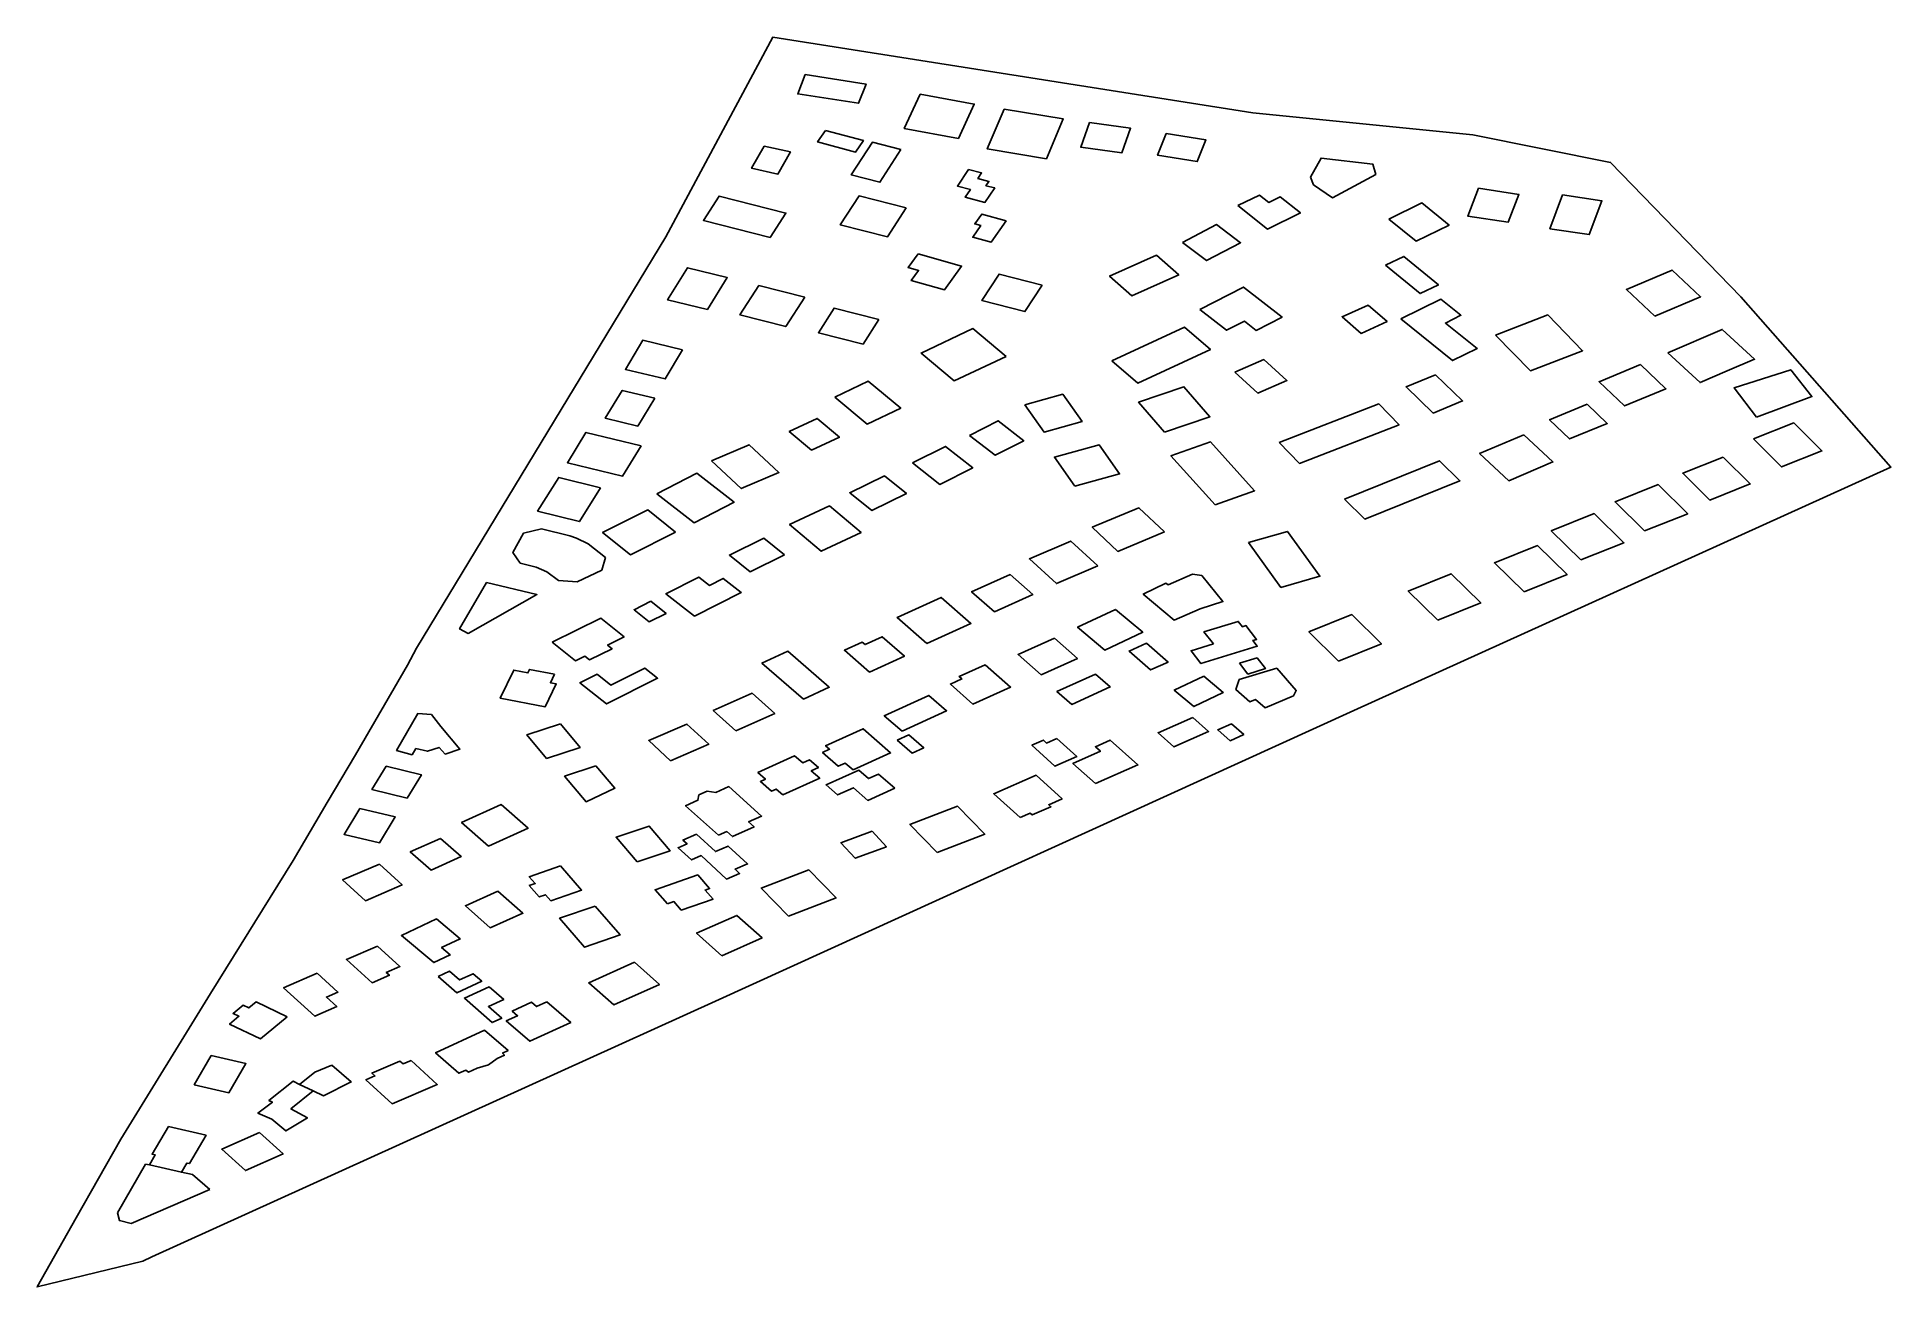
# Model space of a CAD drawing. Header units: inches. Extents: x 13.77566 to 13.78406, y 51.04811 to 51.05377.
import ezdxf

# ---------------------------------------------------------------- set-up
doc = ezdxf.new("R2010")
doc.units = ezdxf.units.IN
doc.header["$MEASUREMENT"] = 0
doc.layers.add('新地块', color=7, linetype='Continuous', true_color=0xc74d20)
doc.layers.add('新建筑物', color=7, linetype='Continuous', true_color=0xed5dcc)

msp = doc.modelspace()

# ---------------------------------------------------------------- linework, layer by layer
at = {"layer": '新地块'}
msp.add_lwpolyline([(13.7761388, 51.0482269), (13.7756597, 51.0481099), (13.7758372, 51.0484229), (13.7760397, 51.0487799), (13.7764464, 51.0494398), (13.7768197, 51.050043), (13.7769744, 51.0503059), (13.7771026, 51.0505207), (13.7773387, 51.0509275), (13.7773795, 51.0510051), (13.7785091, 51.0528687), (13.7789946, 51.0537741), (13.7811693, 51.0534305), (13.7821674, 51.0533307), (13.7827912, 51.0532059), (13.7833811, 51.0525972), (13.784062, 51.0518252), (13.7816283, 51.050722), (13.7787345, 51.0494044), (13.7761795, 51.0482458)], close=True, dxfattribs=at)
at = {"layer": '新建筑物'}
for points in [[(13.7791414, 51.0536038), (13.7794173, 51.0535614), (13.7793833, 51.0534741), (13.7791074, 51.0535166)], [(13.7796617, 51.0535153), (13.7799074, 51.0534705), (13.7798357, 51.0533152), (13.77959, 51.05336)], [(13.7800425, 51.0534479), (13.7803109, 51.0534029), (13.7802343, 51.0532224), (13.779966, 51.0532674)], [(13.7804298, 51.0533875), (13.780616, 51.0533613), (13.780576, 51.0532489), (13.7803898, 51.0532751)], [(13.7792337, 51.0533514), (13.7794047, 51.053305), (13.7793686, 51.0532523), (13.7791976, 51.0532987)], [(13.7807774, 51.0533365), (13.7809574, 51.0533078), (13.7809179, 51.0532099), (13.7807379, 51.0532386)], [(13.7789549, 51.0532801), (13.779074, 51.0532534), (13.7790172, 51.053153), (13.7788981, 51.0531797)], [(13.7795752, 51.0532644), (13.7794797, 51.0531161), (13.7793502, 51.0531491), (13.7794457, 51.0532974)], [(13.7814318, 51.0531388), (13.7814794, 51.0532258), (13.7817138, 51.0531986), (13.781727, 51.0531515), (13.7815313, 51.0530456), (13.7814447, 51.0531049)], [(13.7798819, 51.0531742), (13.7799408, 51.0531585), (13.7799239, 51.0531333), (13.7799735, 51.0531201), (13.7799604, 51.0531007), (13.7799999, 51.0530902), (13.7799558, 51.0530246), (13.7798665, 51.0530483), (13.7798901, 51.0530833), (13.7798312, 51.0530989)], [(13.7789828, 51.052866), (13.7786795, 51.0529431), (13.7787506, 51.0530536), (13.7790539, 51.0529764)], [(13.7795986, 51.053), (13.7795137, 51.0528683), (13.7793001, 51.0529226), (13.779385, 51.0530543)], [(13.7811026, 51.0530101), (13.7812005, 51.0530584), (13.7812428, 51.0530245), (13.7812942, 51.0530499), (13.7813853, 51.052977), (13.781236, 51.0529034)], [(13.7821935, 51.0530892), (13.7823758, 51.0530611), (13.7823265, 51.0529348), (13.7821442, 51.0529629)], [(13.7825741, 51.0530587), (13.7827523, 51.0530324), (13.782695, 51.0528789), (13.7825168, 51.0529052)], [(13.7800515, 51.052942), (13.7799839, 51.0528445), (13.7799006, 51.0528673), (13.7799368, 51.0529196), (13.7799099, 51.052927), (13.7799412, 51.0529722)], [(13.7817861, 51.0529489), (13.7819357, 51.0530222), (13.7820596, 51.0529223), (13.7819099, 51.052849)], [(13.7808509, 51.0528439), (13.7810052, 51.0529246), (13.7811143, 51.0528422), (13.78096, 51.0527615)], [(13.7786985, 51.0525388), (13.7785175, 51.052583), (13.7786071, 51.0527284), (13.7787881, 51.0526841)], [(13.7796525, 51.0527925), (13.7798502, 51.0527364), (13.7797723, 51.0526281), (13.7796221, 51.0526708), (13.779655, 51.0527166), (13.7796076, 51.05273)], [(13.7807338, 51.0527859), (13.7808344, 51.0526966), (13.780621, 51.0526016), (13.7805204, 51.0526909)], [(13.7817716, 51.0527406), (13.7818549, 51.0527804), (13.7820114, 51.0526512), (13.781928, 51.0526114)], [(13.7829923, 51.05251), (13.7828633, 51.0526306), (13.7830706, 51.0527181), (13.7831995, 51.0525975)], [(13.7791391, 51.0525951), (13.7790533, 51.0524619), (13.7788454, 51.0525148), (13.7789312, 51.052648)], [(13.7802147, 51.0526505), (13.7801372, 51.0525302), (13.7799423, 51.0525798), (13.7800198, 51.0527001)], [(13.7809292, 51.05254), (13.7811277, 51.0526409), (13.7813027, 51.0525049), (13.7811849, 51.0524451), (13.7811318, 51.0524864), (13.781051, 51.0524453)], [(13.7794754, 51.0524939), (13.7794038, 51.0523827), (13.7792007, 51.0524344), (13.7792723, 51.0525456)], [(13.7816921, 51.0525598), (13.7817784, 51.0524844), (13.7816607, 51.0524312), (13.7815744, 51.0525065)], [(13.7818401, 51.0524966), (13.7820223, 51.0525862), (13.7821133, 51.0525131), (13.7820425, 51.0524783), (13.7821868, 51.0523625), (13.7820753, 51.0523077)], [(13.7805311, 51.0523069), (13.7808603, 51.0524591), (13.780978, 51.0523585), (13.7806489, 51.0522063)], [(13.7822697, 51.0524239), (13.7825065, 51.052515), (13.7826645, 51.0523528), (13.7824277, 51.0522617)], [(13.7785855, 51.0523573), (13.7785072, 51.0522253), (13.7783265, 51.0522679), (13.7784049, 51.0523999)], [(13.7800517, 51.0523272), (13.7798164, 51.0522163), (13.779666, 51.0523423), (13.7799013, 51.0524532)], [(13.7830507, 51.0523435), (13.7832978, 51.0524492), (13.783444, 51.0523143), (13.7833198, 51.0522612), (13.7831969, 51.0522086)], [(13.7810885, 51.0522552), (13.7812198, 51.0523126), (13.7813242, 51.0522181), (13.781193, 51.0521608)], [(13.779275, 51.0521423), (13.779427, 51.0522146), (13.7795741, 51.0520926), (13.7794221, 51.0520203)], [(13.781998, 51.0522432), (13.7821204, 51.0521249), (13.7819867, 51.0520703), (13.7818643, 51.0521886)], [(13.7829275, 51.0522897), (13.7830421, 51.0521801), (13.7828538, 51.0521024), (13.7827392, 51.0522121)], [(13.7834533, 51.0520523), (13.7833512, 51.0521841), (13.7836081, 51.0522664), (13.7837036, 51.0521445)], [(13.7784593, 51.0521372), (13.7783825, 51.0520109), (13.778235, 51.0520465), (13.7783118, 51.0521728)], [(13.7801362, 51.0521074), (13.7803085, 51.0521557), (13.7803961, 51.0520324), (13.7802238, 51.0519841)], [(13.7807696, 51.0519833), (13.780652, 51.0521195), (13.7808579, 51.0521897), (13.7809756, 51.0520536)], [(13.7791691, 51.051902), (13.7790691, 51.051987), (13.779196, 51.0520459), (13.779296, 51.0519609)], [(13.781289, 51.0519367), (13.7817404, 51.0521114), (13.7818331, 51.0520169), (13.7813817, 51.0518422)], [(13.7826859, 51.0521101), (13.7827763, 51.0520235), (13.7826056, 51.0519533), (13.7825153, 51.0520399)], [(13.7783974, 51.0519224), (13.7783135, 51.0517846), (13.7780637, 51.051845), (13.7781476, 51.0519828)], [(13.7798852, 51.0519692), (13.7800152, 51.0520353), (13.7801316, 51.0519449), (13.7800015, 51.0518788)], [(13.7823979, 51.0519717), (13.7825304, 51.0518487), (13.7823303, 51.0517637), (13.7821979, 51.0518867)], [(13.7834385, 51.0519534), (13.7836219, 51.0520257), (13.783749, 51.0518985), (13.7835656, 51.0518262)], [(13.778716, 51.0518539), (13.7788865, 51.0519264), (13.7790219, 51.0518006), (13.7788514, 51.0517282)], [(13.779628, 51.051844), (13.7797768, 51.051919), (13.7799005, 51.051822), (13.7797517, 51.051747)], [(13.7803633, 51.0517382), (13.7802704, 51.0518709), (13.7804728, 51.0519269), (13.7805657, 51.0517942)], [(13.7809991, 51.0516542), (13.780799, 51.0518761), (13.7809775, 51.0519396), (13.7811776, 51.0517178)], [(13.7784689, 51.0517042), (13.77865, 51.0517971), (13.778819, 51.0516663), (13.7786379, 51.0515734)], [(13.7815851, 51.0516807), (13.7820159, 51.0518539), (13.7821083, 51.0517631), (13.7816775, 51.0515899)], [(13.783302, 51.0518705), (13.7834244, 51.0517492), (13.7832409, 51.0516761), (13.7831185, 51.0517974)], [(13.7782137, 51.051731), (13.7781181, 51.0515786), (13.7779285, 51.0516258), (13.7780241, 51.0517782)], [(13.7795007, 51.0517861), (13.7796002, 51.0517057), (13.7794424, 51.0516286), (13.7793429, 51.051709)], [(13.7829457, 51.0515357), (13.7828118, 51.0516676), (13.7830069, 51.0517459), (13.7831409, 51.051614)], [(13.778554, 51.0515305), (13.7783496, 51.0514284), (13.7782229, 51.051529), (13.7784273, 51.0516312)], [(13.7792506, 51.0516494), (13.7793942, 51.0515283), (13.7792138, 51.0514438), (13.7790702, 51.0515649)], [(13.7807696, 51.0515322), (13.7805578, 51.0514435), (13.7804419, 51.0515527), (13.7806537, 51.0516414)], [(13.7781572, 51.051477), (13.7782354, 51.0514161), (13.7782193, 51.0513588), (13.7781073, 51.0513055), (13.7780223, 51.0513119), (13.7779708, 51.0513503), (13.7779222, 51.051372), (13.7778498, 51.0513896), (13.7778157, 51.0514381), (13.7778644, 51.0515261), (13.7779456, 51.0515455), (13.7780746, 51.0515145), (13.7781042, 51.0515034)], [(13.7826563, 51.0514044), (13.7825224, 51.0515363), (13.7827175, 51.0516146), (13.7828515, 51.0514827)], [(13.7790471, 51.0514279), (13.7788915, 51.0513513), (13.778798, 51.0514263), (13.7789536, 51.051503)], [(13.7804669, 51.051378), (13.7802794, 51.0512972), (13.7801571, 51.0514094), (13.7803447, 51.0514901)], [(13.7811505, 51.0514837), (13.7813269, 51.0515341), (13.781474, 51.0513307), (13.7812976, 51.0512803)], [(13.7823991, 51.0512595), (13.7822651, 51.0513914), (13.7824603, 51.0514697), (13.7825943, 51.0513378)], [(13.7776967, 51.0513019), (13.7779252, 51.0512476), (13.7776135, 51.0510715), (13.7775749, 51.0510923)], [(13.7786392, 51.0511496), (13.7785096, 51.0512514), (13.778659, 51.051327), (13.7787069, 51.0512894), (13.7787692, 51.0513209), (13.778851, 51.0512567)], [(13.7799985, 51.0511691), (13.7798954, 51.0512601), (13.7800694, 51.0513383), (13.7801725, 51.0512473)], [(13.7808967, 51.0513405), (13.7809387, 51.0513338), (13.7810341, 51.0512157), (13.7809317, 51.0511833), (13.780813, 51.0511321), (13.7806731, 51.0512499), (13.7807764, 51.0512992), (13.7807864, 51.0512919)], [(13.7820079, 51.0511316), (13.781874, 51.0512635), (13.7820691, 51.0513418), (13.7822031, 51.0512099)], [(13.778441, 51.051217), (13.7785103, 51.0511621), (13.7784345, 51.0511243), (13.7783652, 51.0511791)], [(13.7796929, 51.0510265), (13.7795578, 51.0511444), (13.7797569, 51.0512349), (13.7798919, 51.051117)], [(13.7779941, 51.0510316), (13.7782152, 51.0511405), (13.7783202, 51.0510559), (13.7782452, 51.0510189), (13.778266, 51.0510022), (13.7781629, 51.0509514), (13.7781426, 51.0509677), (13.7780996, 51.0509466)], [(13.7805482, 51.0511804), (13.7806714, 51.0510766), (13.7804986, 51.0509956), (13.7803754, 51.0510993)], [(13.780991, 51.0510238), (13.7809485, 51.0510786), (13.7811037, 51.0511263), (13.7811226, 51.0511019), (13.7811385, 51.0511068), (13.7811868, 51.0510446), (13.7811703, 51.0510395), (13.7811902, 51.0510137), (13.7809346, 51.0509351), (13.78089, 51.0509928)], [(13.7815578, 51.0509464), (13.7814239, 51.0510783), (13.781619, 51.0511566), (13.781753, 51.0510247)], [(13.7794324, 51.0508962), (13.7793189, 51.050995), (13.7793998, 51.0510319), (13.7794122, 51.0510211), (13.7794898, 51.0510565), (13.7795909, 51.0509685)], [(13.7802706, 51.0510504), (13.7803752, 51.0509584), (13.7802102, 51.050884), (13.7801057, 51.050976)], [(13.7791334, 51.0507742), (13.778945, 51.050937), (13.7790617, 51.0509907), (13.7792502, 51.0508278)], [(13.7806886, 51.0510271), (13.7807856, 51.050942), (13.7807062, 51.050906), (13.7806092, 51.0509912)], [(13.7811098, 51.0509362), (13.7811891, 51.0509605), (13.7812269, 51.0509119), (13.7811476, 51.0508876)], [(13.7780054, 51.0508866), (13.7779867, 51.050848), (13.7780129, 51.050843), (13.7779625, 51.0507388), (13.7777588, 51.0507777), (13.7778203, 51.050905), (13.7778844, 51.0508928), (13.7778919, 51.0509083)], [(13.7781975, 51.0508866), (13.7782601, 51.0508371), (13.7784139, 51.0509142), (13.7784721, 51.0508681), (13.7782409, 51.0507522), (13.7781201, 51.0508478)], [(13.7799568, 51.0509295), (13.7800717, 51.050828), (13.7799014, 51.0507514), (13.7797991, 51.0508419), (13.7798515, 51.0508654), (13.7798389, 51.0508765)], [(13.7804566, 51.0508875), (13.7805236, 51.050829), (13.7803491, 51.0507498), (13.7802822, 51.0508083)], [(13.7809475, 51.0508777), (13.7810357, 51.0508032), (13.7809019, 51.0507403), (13.7808137, 51.0508149)], [(13.7813545, 51.0507891), (13.7812255, 51.0507349), (13.7811819, 51.0507716), (13.7811568, 51.0507617), (13.7810935, 51.0508169), (13.7811085, 51.0508624), (13.7812787, 51.050914), (13.7813667, 51.0508134)], [(13.7788265, 51.0506306), (13.7787245, 51.0507216), (13.7789014, 51.0508003), (13.7790034, 51.0507092)], [(13.7795803, 51.0506285), (13.7794997, 51.0506982), (13.7797014, 51.0507907), (13.779782, 51.0507209)], [(13.7774478, 51.0507038), (13.7774892, 51.0506493), (13.7774893, 51.0506494), (13.7775759, 51.0505476), (13.7775089, 51.050525), (13.7774818, 51.050555), (13.7774292, 51.0505379), (13.7773771, 51.0505495), (13.7773595, 51.050522), (13.777289, 51.0505414), (13.7773849, 51.0507083)], [(13.7780316, 51.0506621), (13.7781208, 51.0505548), (13.7779692, 51.0505047), (13.77788, 51.050612)], [(13.7785307, 51.0504948), (13.7784317, 51.0505859), (13.7786048, 51.0506607), (13.7787039, 51.0505695)], [(13.7793578, 51.0504531), (13.7793229, 51.0504839), (13.7792913, 51.0504697), (13.7792202, 51.0505323), (13.7792516, 51.0505465), (13.7792334, 51.0505626), (13.7794038, 51.0506393), (13.7795281, 51.0505297)], [(13.7795583, 51.0505877), (13.7796106, 51.0506117), (13.7796782, 51.0505534), (13.7796259, 51.0505294)], [(13.7808974, 51.050691), (13.7809692, 51.0506269), (13.7808125, 51.0505572), (13.7807406, 51.0506213)], [(13.781073, 51.0506623), (13.7811291, 51.0506128), (13.7810666, 51.0505849), (13.7810106, 51.0506345)], [(13.7802817, 51.0505949), (13.7803719, 51.0505131), (13.780273, 51.0504698), (13.7801684, 51.0505648), (13.7802209, 51.0505878), (13.7802353, 51.0505747)], [(13.7804574, 51.0503908), (13.7803547, 51.0504827), (13.780479, 51.0505378), (13.7804562, 51.0505582), (13.7805235, 51.0505881), (13.7806489, 51.0504758)], [(13.7772423, 51.0504698), (13.7774016, 51.0504309), (13.7773367, 51.0503254), (13.7771775, 51.0503643)], [(13.7781924, 51.0504716), (13.7782786, 51.0503704), (13.7781477, 51.0503086), (13.7780506, 51.0504242)], [(13.7790402, 51.0503395), (13.7790095, 51.0503662), (13.778989, 51.0503569), (13.7789385, 51.0504009), (13.7789609, 51.0504111), (13.7789268, 51.0504408), (13.7790931, 51.0505166), (13.7791302, 51.0504843), (13.7791609, 51.0504982), (13.779201, 51.0504633), (13.7791686, 51.0504486), (13.7792067, 51.0504153)], [(13.7795469, 51.0503703), (13.7794247, 51.0503149), (13.7793594, 51.050372), (13.7792873, 51.0503393), (13.7792356, 51.0503846), (13.7793838, 51.0504518), (13.7794277, 51.0504134), (13.7794738, 51.0504343)], [(13.778748, 51.0501571), (13.7785993, 51.0502906), (13.7786551, 51.0503153), (13.7786591, 51.05034), (13.7786973, 51.0503569), (13.7787362, 51.0503512), (13.7787951, 51.0503772), (13.7789438, 51.0502437), (13.7788845, 51.0502175), (13.7789098, 51.0501947), (13.7788109, 51.050151), (13.7787856, 51.0501737)], [(13.7801148, 51.050237), (13.7799957, 51.0503448), (13.7801872, 51.0504288), (13.7803054, 51.0503218), (13.7802447, 51.0502952), (13.7802547, 51.0502861), (13.78017, 51.0502489), (13.7801609, 51.0502572)], [(13.7771232, 51.0502782), (13.777283, 51.0502397), (13.7772111, 51.050122), (13.7770514, 51.0501605)], [(13.7777056, 51.050108), (13.7775839, 51.050215), (13.7777637, 51.0502958), (13.7778854, 51.0501888)], [(13.7797392, 51.0500785), (13.7796159, 51.0502057), (13.7798316, 51.0502883), (13.7799549, 51.0501611)], [(13.7783788, 51.0500358), (13.7782839, 51.0501478), (13.7784341, 51.0501983), (13.7785289, 51.0500863)], [(13.7774879, 51.0501428), (13.7775821, 51.0500602), (13.7774454, 51.0499987), (13.7773513, 51.0500813)], [(13.7786482, 51.0501615), (13.7787343, 51.0500826), (13.7787919, 51.0501075), (13.7788799, 51.0500269), (13.7788237, 51.0500025), (13.7788441, 51.0499838), (13.778785, 51.0499582), (13.7786692, 51.0500645), (13.7786252, 51.0500454), (13.7785651, 51.0501005), (13.7786058, 51.0501181), (13.7785872, 51.0501351)], [(13.7794441, 51.0501747), (13.7795092, 51.0501046), (13.7793679, 51.0500528), (13.7793028, 51.0501229)], [(13.7772114, 51.0500262), (13.7773143, 51.0499318), (13.7771475, 51.04986), (13.7770446, 51.0499545)], [(13.778032, 51.0500177), (13.7781278, 51.0499082), (13.7779882, 51.0498597), (13.7779638, 51.0498875), (13.7779354, 51.0498776), (13.7778908, 51.0499286), (13.7779177, 51.0499379), (13.7778908, 51.0499686)], [(13.7785166, 51.0498458), (13.7784606, 51.04991), (13.7786544, 51.0499768), (13.778708, 51.0499153), (13.7786877, 51.0499083), (13.7787235, 51.0498673), (13.7785794, 51.0498176), (13.7785459, 51.049856)], [(13.7790655, 51.0497902), (13.7789422, 51.0499174), (13.7791579, 51.05), (13.7792812, 51.0498728)], [(13.7777486, 51.0499034), (13.7778614, 51.0498037), (13.777714, 51.0497375), (13.7776012, 51.0498372)], [(13.7774706, 51.0497775), (13.7775778, 51.0496873), (13.7774933, 51.0496477), (13.7775325, 51.0496147), (13.7774576, 51.0495796), (13.7773113, 51.0497028)], [(13.7781891, 51.0498357), (13.7783021, 51.0497048), (13.7781408, 51.0496496), (13.7780278, 51.0497805)], [(13.7787629, 51.0496107), (13.7786489, 51.0497132), (13.7788315, 51.0497938), (13.7789455, 51.0496913)], [(13.7772022, 51.0496549), (13.7773044, 51.0495621), (13.7772423, 51.0495351), (13.7772566, 51.0495221), (13.7771783, 51.0494881), (13.7770619, 51.0495938)], [(13.7769288, 51.0495316), (13.777023, 51.0494458), (13.776971, 51.0494231), (13.7770181, 51.0493803), (13.7769182, 51.0493367), (13.7767769, 51.0494653)], [(13.7774771, 51.0495164), (13.7775289, 51.0495403), (13.7775748, 51.0495009), (13.7776358, 51.0495291), (13.7776748, 51.0494955), (13.7775619, 51.0494434)], [(13.778367, 51.0495812), (13.7784807, 51.0494812), (13.7782737, 51.0493878), (13.77816, 51.0494877)], [(13.7777095, 51.0494695), (13.7777746, 51.049412), (13.7777056, 51.049381), (13.7777661, 51.0493275), (13.7777221, 51.0493078), (13.7775966, 51.0494188)], [(13.7767939, 51.0493341), (13.7766727, 51.0492338), (13.7765324, 51.0493011), (13.7765748, 51.0493363), (13.776548, 51.0493492), (13.7765935, 51.0493868), (13.7766193, 51.0493744), (13.7766525, 51.0494019)], [(13.7779702, 51.0494014), (13.7780785, 51.0493078), (13.7778936, 51.0492229), (13.7777863, 51.0493156), (13.7778375, 51.0493392), (13.7778134, 51.0493601), (13.7779006, 51.0494001), (13.7779238, 51.0493801)], [(13.7776874, 51.0492737), (13.7777945, 51.0491807), (13.7777697, 51.0491693), (13.7777777, 51.0491601), (13.7777444, 51.0491456), (13.7777052, 51.0491166), (13.777654, 51.0491018), (13.7776148, 51.0490827), (13.7776031, 51.0490924), (13.7775719, 51.0490779), (13.7774657, 51.0491708)], [(13.7764492, 51.0491581), (13.7766063, 51.0491218), (13.776529, 51.0489898), (13.7763719, 51.0490261)], [(13.7769955, 51.0491151), (13.7770835, 51.0490386), (13.7769577, 51.0489761), (13.7769109, 51.0489986), (13.7768497, 51.0490279), (13.776918, 51.0490826)], [(13.7773555, 51.0491365), (13.7774734, 51.0490279), (13.7772688, 51.0489398), (13.7771505, 51.049049), (13.7771909, 51.0490664), (13.7771775, 51.0490788), (13.7773044, 51.0491334), (13.7773184, 51.0491205)], [(13.7768497, 51.0490279), (13.7769109, 51.0489986), (13.77681, 51.0489166), (13.776885, 51.0488759), (13.7767865, 51.048817), (13.776723, 51.0488697), (13.776661, 51.0488974), (13.7767263, 51.0489469), (13.7767108, 51.0489553), (13.7768211, 51.0490427)], [(13.7762552, 51.0488371), (13.7764255, 51.0487976), (13.7763499, 51.0486687), (13.7763386, 51.0486714), (13.7763142, 51.0486298), (13.7761689, 51.0486635), (13.776195, 51.048708), (13.7761813, 51.0487111)], [(13.7766676, 51.0488091), (13.776775, 51.0487124), (13.7766041, 51.048637), (13.7764967, 51.0487337)], [(13.7764423, 51.0485516), (13.7760857, 51.0483977), (13.7760331, 51.0484106), (13.7760241, 51.048446), (13.7761517, 51.0486662), (13.7761689, 51.0486635), (13.7763142, 51.0486298), (13.7763645, 51.0486197)]]:
    msp.add_lwpolyline(points, close=True, dxfattribs=at)

doc.saveas('drawing.dxf')
